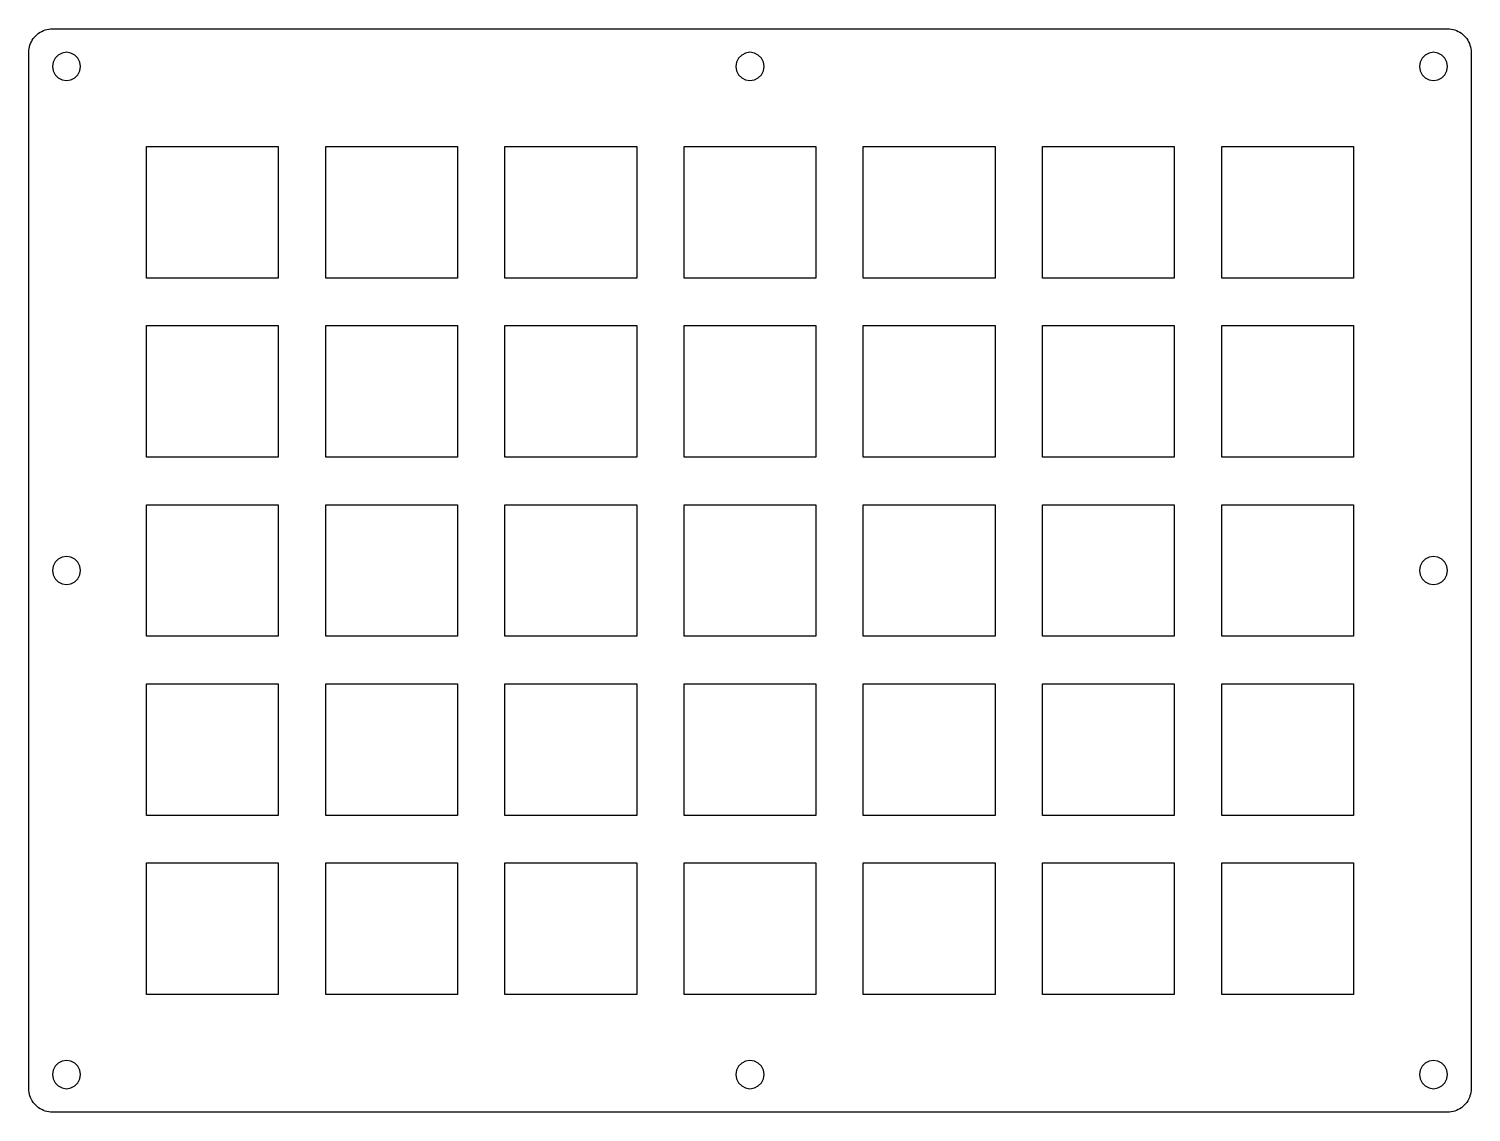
# Model space of a CAD drawing. Extents: x 0 to 153, y 0 to 116.
import ezdxf

# ---------------------------------------------------------------- set-up
doc = ezdxf.new("R2010")
doc.units = 0
doc.layers.get('0').update_dxf_attribs({"linetype": 'CONTINUOUS'})

msp = doc.modelspace()

# ---------------------------------------------------------------- linework, layer by layer
at = {"color": 0}
for p, q in [((0.826823, 114.884), (0.971518, 115.018)), ((0.971518, 115.018), (1.12586, 115.139)), ((1.12586, 115.139), (1.28846, 115.248)), ((1.28846, 115.248), (1.46072, 115.343)), ((1.46072, 115.343), (1.63849, 115.426)), ((1.63849, 115.426), (1.82315, 115.493)), ((1.82315, 115.493), (2.01194, 115.547)), ((2.01194, 115.547), (2.20348, 115.586)), ((2.20348, 115.586), (2.39916, 115.609)), ((2.39916, 115.609), (2.59485, 115.616)), ((2.59485, 115.616), (150.946, 115.616)), ((150.946, 115.616), (151.142, 115.609)), ((151.142, 115.609), (151.337, 115.586)), ((151.337, 115.586), (151.529, 115.547)), ((151.529, 115.547), (151.718, 115.493)), ((151.718, 115.493), (151.903, 115.426)), ((151.903, 115.426), (152.08, 115.343)), ((152.08, 115.343), (152.253, 115.248)), ((152.253, 115.248), (152.415, 115.139)), ((152.415, 115.139), (152.569, 115.018)), ((152.569, 115.018), (152.713, 114.884)), ((0.101975, 113.312), (0.125402, 113.508)), ((0.125402, 113.508), (0.163987, 113.699)), ((0.163987, 113.699), (0.21773, 113.888)), ((0.21773, 113.888), (0.285254, 114.072)), ((0.285254, 114.072), (0.367937, 114.25)), ((0.367937, 114.25), (0.463021, 114.423)), ((0.463021, 114.423), (0.571885, 114.585)), ((0.571885, 114.585), (0.693152, 114.74)), ((0.693152, 114.74), (0.826823, 114.884)), ((152.713, 114.884), (152.848, 114.74)), ((152.848, 114.74), (152.969, 114.585)), ((152.969, 114.585), (153.078, 114.423)), ((153.078, 114.423), (153.173, 114.25)), ((153.173, 114.25), (153.256, 114.072)), ((153.256, 114.072), (153.323, 113.888)), ((153.323, 113.888), (153.377, 113.699)), ((153.377, 113.699), (153.416, 113.508)), ((153.416, 113.508), (153.439, 113.312)), ((0.095085, 113.116), (0.101975, 113.312)), ((0.095085, 2.86494), (0.095085, 113.116)), ((2.66788, 112.08), (2.59485, 111.616)), ((2.88148, 112.498), (2.66788, 112.08)), ((3.21359, 112.83), (2.88148, 112.498)), ((3.63114, 113.043), (3.21359, 112.83)), ((4.09554, 113.116), (3.63114, 113.043)), ((4.55856, 113.043), (4.09554, 113.116)), ((4.97611, 112.83), (4.55856, 113.043)), ((5.30821, 112.498), (4.97611, 112.83)), ((5.52178, 112.08), (5.30821, 112.498)), ((5.59484, 111.616), (5.52178, 112.08)), ((75.3428, 112.08), (75.2697, 111.616)), ((75.5565, 112.498), (75.3428, 112.08)), ((75.8885, 112.83), (75.5565, 112.498)), ((76.3062, 113.043), (75.8885, 112.83)), ((76.7704, 113.116), (76.3062, 113.043)), ((77.2351, 113.043), (76.7704, 113.116)), ((77.6524, 112.83), (77.2351, 113.043)), ((77.9847, 112.498), (77.6524, 112.83)), ((78.1981, 112.08), (77.9847, 112.498)), ((78.2697, 111.616), (78.1981, 112.08)), ((148.019, 112.08), (147.946, 111.616)), ((148.233, 112.498), (148.019, 112.08)), ((148.565, 112.83), (148.233, 112.498)), ((148.983, 113.043), (148.565, 112.83)), ((149.447, 113.116), (148.983, 113.043)), ((149.91, 113.043), (149.447, 113.116)), ((150.327, 112.83), (149.91, 113.043)), ((150.659, 112.498), (150.327, 112.83)), ((150.873, 112.08), (150.659, 112.498)), ((150.946, 111.616), (150.873, 112.08)), ((153.439, 113.312), (153.446, 113.116)), ((153.446, 113.116), (153.446, 2.86494)), ((2.59485, 111.616), (2.66788, 111.153)), ((2.66788, 111.153), (2.88148, 110.735)), ((2.88148, 110.735), (3.21359, 110.403)), ((4.97611, 110.403), (5.30821, 110.735)), ((5.30821, 110.735), (5.52178, 111.153)), ((5.52178, 111.153), (5.59484, 111.616)), ((75.2697, 111.616), (75.3428, 111.153)), ((75.3428, 111.153), (75.5565, 110.735)), ((75.5565, 110.735), (75.8885, 110.403)), ((77.6524, 110.403), (77.9847, 110.735)), ((77.9847, 110.735), (78.1981, 111.153)), ((78.1981, 111.153), (78.2697, 111.616)), ((147.946, 111.616), (148.019, 111.153)), ((148.019, 111.153), (148.233, 110.735)), ((148.233, 110.735), (148.565, 110.403)), ((150.327, 110.403), (150.659, 110.735)), ((150.659, 110.735), (150.873, 111.153)), ((150.873, 111.153), (150.946, 111.616)), ((3.21359, 110.403), (3.63114, 110.189)), ((3.63114, 110.189), (4.09554, 110.116)), ((4.09554, 110.116), (4.55856, 110.189)), ((4.55856, 110.189), (4.97611, 110.403)), ((75.8885, 110.403), (76.3062, 110.189)), ((76.3062, 110.189), (76.7704, 110.116)), ((76.7704, 110.116), (77.2351, 110.189)), ((77.2351, 110.189), (77.6524, 110.403)), ((148.565, 110.403), (148.983, 110.189)), ((148.983, 110.189), (149.447, 110.116)), ((149.447, 110.116), (149.91, 110.189)), ((149.91, 110.189), (150.327, 110.403)), ((12.6201, 103.091), (26.6209, 103.091)), ((12.6201, 89.0901), (12.6201, 103.091)), ((26.6209, 103.091), (26.6209, 89.0901)), ((31.6701, 103.091), (45.671, 103.091)), ((31.6701, 89.0901), (31.6701, 103.091)), ((45.671, 103.091), (45.671, 89.0901)), ((50.7199, 103.091), (64.721, 103.091)), ((50.7199, 89.0901), (50.7199, 103.091)), ((64.721, 103.091), (64.721, 89.0901)), ((69.7699, 103.091), (83.771, 103.091)), ((69.7699, 89.0901), (69.7699, 103.091)), ((83.771, 103.091), (83.771, 89.0901)), ((88.8199, 103.091), (102.821, 103.091)), ((88.8199, 89.0901), (88.8199, 103.091)), ((102.821, 103.091), (102.821, 89.0901)), ((107.87, 103.091), (121.87, 103.091)), ((107.87, 89.0901), (107.87, 103.091)), ((121.87, 103.091), (121.87, 89.0901)), ((126.92, 103.091), (140.921, 103.091)), ((126.92, 89.0901), (126.92, 103.091)), ((140.921, 103.091), (140.921, 89.0901)), ((26.6209, 89.0901), (12.6201, 89.0901)), ((45.671, 89.0901), (31.6701, 89.0901)), ((64.721, 89.0901), (50.7199, 89.0901)), ((83.771, 89.0901), (69.7699, 89.0901)), ((102.821, 89.0901), (88.8199, 89.0901)), ((121.87, 89.0901), (107.87, 89.0901)), ((140.921, 89.0901), (126.92, 89.0901)), ((12.6201, 84.0412), (26.6209, 84.0412)), ((12.6201, 70.0401), (12.6201, 84.0412)), ((26.6209, 84.0412), (26.6209, 70.0401)), ((31.6701, 84.0412), (45.671, 84.0412)), ((31.6701, 70.0401), (31.6701, 84.0412)), ((45.671, 84.0412), (45.671, 70.0401)), ((50.7199, 84.0412), (64.721, 84.0412)), ((50.7199, 70.0401), (50.7199, 84.0412)), ((64.721, 84.0412), (64.721, 70.0401)), ((69.7699, 84.0412), (83.771, 84.0412)), ((69.7699, 70.0401), (69.7699, 84.0412)), ((83.771, 84.0412), (83.771, 70.0401)), ((88.8199, 84.0412), (102.821, 84.0412)), ((88.8199, 70.0401), (88.8199, 84.0412)), ((102.821, 84.0412), (102.821, 70.0401)), ((107.87, 84.0412), (121.87, 84.0412)), ((107.87, 70.0401), (107.87, 84.0412)), ((121.87, 84.0412), (121.87, 70.0401)), ((126.92, 84.0412), (140.921, 84.0412)), ((126.92, 70.0401), (126.92, 84.0412)), ((140.921, 84.0412), (140.921, 70.0401)), ((26.6209, 70.0401), (12.6201, 70.0401)), ((45.671, 70.0401), (31.6701, 70.0401)), ((64.721, 70.0401), (50.7199, 70.0401)), ((83.771, 70.0401), (69.7699, 70.0401)), ((102.821, 70.0401), (88.8199, 70.0401)), ((121.87, 70.0401), (107.87, 70.0401)), ((140.921, 70.0401), (126.92, 70.0401)), ((12.6201, 64.9912), (26.6209, 64.9912)), ((12.6201, 50.9901), (12.6201, 64.9912)), ((26.6209, 64.9912), (26.6209, 50.9901)), ((31.6701, 64.9912), (45.671, 64.9912)), ((31.6701, 50.9901), (31.6701, 64.9912)), ((45.671, 64.9912), (45.671, 50.9901)), ((50.7199, 64.9912), (64.721, 64.9912)), ((50.7199, 50.9901), (50.7199, 64.9912)), ((64.721, 64.9912), (64.721, 50.9901)), ((69.7699, 64.9912), (83.771, 64.9912)), ((69.7699, 50.9901), (69.7699, 64.9912)), ((83.771, 64.9912), (83.771, 50.9901)), ((88.8199, 64.9912), (102.821, 64.9912)), ((88.8199, 50.9901), (88.8199, 64.9912)), ((102.821, 64.9912), (102.821, 50.9901)), ((107.87, 64.9912), (121.87, 64.9912)), ((107.87, 50.9901), (107.87, 64.9912)), ((121.87, 64.9912), (121.87, 50.9901)), ((126.92, 64.9912), (140.921, 64.9912)), ((126.92, 50.9901), (126.92, 64.9912)), ((140.921, 64.9912), (140.921, 50.9901)), ((2.66788, 58.4549), (2.59485, 57.9907)), ((2.88148, 58.8726), (2.66788, 58.4549)), ((3.21359, 59.2046), (2.88148, 58.8726)), ((3.63114, 59.4184), (3.21359, 59.2046)), ((4.09554, 59.4914), (3.63114, 59.4184)), ((4.55856, 59.4184), (4.09554, 59.4914)), ((4.97611, 59.2046), (4.55856, 59.4184)), ((5.30821, 58.8726), (4.97611, 59.2046)), ((5.52178, 58.4549), (5.30821, 58.8726)), ((5.59484, 57.9907), (5.52178, 58.4549)), ((148.019, 58.4549), (147.946, 57.9907)), ((148.233, 58.8726), (148.019, 58.4549)), ((148.565, 59.2046), (148.233, 58.8726)), ((148.983, 59.4184), (148.565, 59.2046)), ((149.447, 59.4914), (148.983, 59.4184)), ((149.91, 59.4184), (149.447, 59.4914)), ((150.327, 59.2046), (149.91, 59.4184)), ((150.659, 58.8726), (150.327, 59.2046)), ((150.873, 58.4549), (150.659, 58.8726)), ((150.946, 57.9907), (150.873, 58.4549)), ((2.59485, 57.9907), (2.66788, 57.5261)), ((2.66788, 57.5261), (2.88148, 57.1087)), ((2.88148, 57.1087), (3.21359, 56.7764)), ((3.21359, 56.7764), (3.63114, 56.563)), ((4.55856, 56.563), (4.97611, 56.7764)), ((4.97611, 56.7764), (5.30821, 57.1087)), ((5.30821, 57.1087), (5.52178, 57.5261)), ((5.52178, 57.5261), (5.59484, 57.9907)), ((147.946, 57.9907), (148.019, 57.5261)), ((148.019, 57.5261), (148.233, 57.1087)), ((148.233, 57.1087), (148.565, 56.7764)), ((148.565, 56.7764), (148.983, 56.563)), ((149.91, 56.563), (150.327, 56.7764)), ((150.327, 56.7764), (150.659, 57.1087)), ((150.659, 57.1087), (150.873, 57.5261)), ((150.873, 57.5261), (150.946, 57.9907)), ((3.63114, 56.563), (4.09554, 56.4914)), ((4.09554, 56.4914), (4.55856, 56.563)), ((148.983, 56.563), (149.447, 56.4914)), ((149.447, 56.4914), (149.91, 56.563)), ((26.6209, 50.9901), (12.6201, 50.9901)), ((45.671, 50.9901), (31.6701, 50.9901)), ((64.721, 50.9901), (50.7199, 50.9901)), ((83.771, 50.9901), (69.7699, 50.9901)), ((102.821, 50.9901), (88.8199, 50.9901)), ((121.87, 50.9901), (107.87, 50.9901)), ((140.921, 50.9901), (126.92, 50.9901)), ((12.6201, 45.9412), (26.6209, 45.9412)), ((12.6201, 31.9402), (12.6201, 45.9412)), ((26.6209, 45.9412), (26.6209, 31.9402)), ((31.6701, 45.9412), (45.671, 45.9412)), ((31.6701, 31.9402), (31.6701, 45.9412)), ((45.671, 45.9412), (45.671, 31.9402)), ((50.7199, 45.9412), (64.721, 45.9412)), ((50.7199, 31.9402), (50.7199, 45.9412)), ((64.721, 45.9412), (64.721, 31.9402)), ((69.7699, 45.9412), (83.771, 45.9412)), ((69.7699, 31.9402), (69.7699, 45.9412)), ((83.771, 45.9412), (83.771, 31.9402)), ((88.8199, 45.9412), (102.821, 45.9412)), ((88.8199, 31.9402), (88.8199, 45.9412)), ((102.821, 45.9412), (102.821, 31.9402)), ((107.87, 45.9412), (121.87, 45.9412)), ((107.87, 31.9402), (107.87, 45.9412)), ((121.87, 45.9412), (121.87, 31.9402)), ((126.92, 45.9412), (140.921, 45.9412)), ((126.92, 31.9402), (126.92, 45.9412)), ((140.921, 45.9412), (140.921, 31.9402)), ((26.6209, 31.9402), (12.6201, 31.9402)), ((45.671, 31.9402), (31.6701, 31.9402)), ((64.721, 31.9402), (50.7199, 31.9402)), ((83.771, 31.9402), (69.7699, 31.9402)), ((102.821, 31.9402), (88.8199, 31.9402)), ((121.87, 31.9402), (107.87, 31.9402)), ((140.921, 31.9402), (126.92, 31.9402)), ((12.6201, 26.8911), (26.6209, 26.8911)), ((12.6201, 12.8902), (12.6201, 26.8911)), ((26.6209, 26.8911), (26.6209, 12.8902)), ((31.6701, 26.8911), (45.671, 26.8911)), ((31.6701, 12.8902), (31.6701, 26.8911)), ((45.671, 26.8911), (45.671, 12.8902)), ((50.7199, 26.8911), (64.721, 26.8911)), ((50.7199, 12.8902), (50.7199, 26.8911)), ((64.721, 26.8911), (64.721, 12.8902)), ((69.7699, 26.8911), (83.771, 26.8911)), ((69.7699, 12.8902), (69.7699, 26.8911)), ((83.771, 26.8911), (83.771, 12.8902)), ((88.8199, 26.8911), (102.821, 26.8911)), ((88.8199, 12.8902), (88.8199, 26.8911)), ((102.821, 26.8911), (102.821, 12.8902)), ((107.87, 26.8911), (121.87, 26.8911)), ((107.87, 12.8902), (107.87, 26.8911)), ((121.87, 26.8911), (121.87, 12.8902)), ((126.92, 26.8911), (140.921, 26.8911)), ((126.92, 12.8902), (126.92, 26.8911)), ((140.921, 26.8911), (140.921, 12.8902)), ((26.6209, 12.8902), (12.6201, 12.8902)), ((45.671, 12.8902), (31.6701, 12.8902)), ((64.721, 12.8902), (50.7199, 12.8902)), ((83.771, 12.8902), (69.7699, 12.8902)), ((102.821, 12.8902), (88.8199, 12.8902)), ((121.87, 12.8902), (107.87, 12.8902)), ((140.921, 12.8902), (126.92, 12.8902)), ((2.66788, 4.82865), (2.59485, 4.36563)), ((2.88148, 5.24619), (2.66788, 4.82865)), ((3.21359, 5.5783), (2.88148, 5.24619)), ((3.63114, 5.79191), (3.21359, 5.5783)), ((4.09554, 5.86631), (3.63114, 5.79191)), ((4.55856, 5.79191), (4.09554, 5.86631)), ((4.97611, 5.5783), (4.55856, 5.79191)), ((5.30821, 5.24619), (4.97611, 5.5783)), ((5.52178, 4.82865), (5.30821, 5.24619)), ((5.59484, 4.36563), (5.52178, 4.82865)), ((75.3428, 4.82865), (75.2697, 4.36563)), ((75.5565, 5.24619), (75.3428, 4.82865)), ((75.8885, 5.5783), (75.5565, 5.24619)), ((76.3062, 5.79191), (75.8885, 5.5783)), ((76.7704, 5.86631), (76.3062, 5.79191)), ((77.2351, 5.79191), (76.7704, 5.86631)), ((77.6524, 5.5783), (77.2351, 5.79191)), ((77.9847, 5.24619), (77.6524, 5.5783)), ((78.1981, 4.82865), (77.9847, 5.24619)), ((78.2697, 4.36563), (78.1981, 4.82865)), ((148.019, 4.82865), (147.946, 4.36563)), ((148.233, 5.24619), (148.019, 4.82865)), ((148.565, 5.5783), (148.233, 5.24619)), ((148.983, 5.79191), (148.565, 5.5783)), ((149.447, 5.86631), (148.983, 5.79191)), ((149.91, 5.79191), (149.447, 5.86631)), ((150.327, 5.5783), (149.91, 5.79191)), ((150.659, 5.24619), (150.327, 5.5783)), ((150.873, 4.82865), (150.659, 5.24619)), ((150.946, 4.36563), (150.873, 4.82865)), ((2.59485, 4.36563), (2.66788, 3.90123)), ((2.66788, 3.90123), (2.88148, 3.48368)), ((2.88148, 3.48368), (3.21359, 3.15157)), ((3.21359, 3.15157), (3.63114, 2.93798)), ((4.55856, 2.93798), (4.97611, 3.15157)), ((4.97611, 3.15157), (5.30821, 3.48368)), ((5.30821, 3.48368), (5.52178, 3.90123)), ((5.52178, 3.90123), (5.59484, 4.36563)), ((75.2697, 4.36563), (75.3428, 3.90123)), ((75.3428, 3.90123), (75.5565, 3.48368)), ((75.5565, 3.48368), (75.8885, 3.15157)), ((75.8885, 3.15157), (76.3062, 2.93798)), ((77.2351, 2.93798), (77.6524, 3.15157)), ((77.6524, 3.15157), (77.9847, 3.48368)), ((77.9847, 3.48368), (78.1981, 3.90123)), ((78.1981, 3.90123), (78.2697, 4.36563)), ((147.946, 4.36563), (148.019, 3.90123)), ((148.019, 3.90123), (148.233, 3.48368)), ((148.233, 3.48368), (148.565, 3.15157)), ((148.565, 3.15157), (148.983, 2.93798)), ((149.91, 2.93798), (150.327, 3.15157)), ((150.327, 3.15157), (150.659, 3.48368)), ((150.659, 3.48368), (150.873, 3.90123)), ((150.873, 3.90123), (150.946, 4.36563)), ((0.101975, 2.66926), (0.095085, 2.86494)), ((0.125402, 2.47358), (0.101975, 2.66926)), ((0.163987, 2.28203), (0.125402, 2.47358)), ((0.21773, 2.09324), (0.163987, 2.28203)), ((0.285254, 1.90858), (0.21773, 2.09324)), ((0.367937, 1.73082), (0.285254, 1.90858)), ((0.463021, 1.55856), (0.367937, 1.73082)), ((0.571885, 1.39595), (0.463021, 1.55856)), ((3.63114, 2.93798), (4.09554, 2.86494)), ((4.09554, 2.86494), (4.55856, 2.93798)), ((76.3062, 2.93798), (76.7704, 2.86494)), ((76.7704, 2.86494), (77.2351, 2.93798)), ((148.983, 2.93798), (149.447, 2.86494)), ((149.447, 2.86494), (149.91, 2.93798)), ((153.078, 1.55856), (152.969, 1.39595)), ((153.173, 1.73082), (153.078, 1.55856)), ((153.256, 1.90858), (153.173, 1.73082)), ((153.323, 2.09324), (153.256, 1.90858)), ((153.377, 2.28203), (153.323, 2.09324)), ((153.416, 2.47358), (153.377, 2.28203)), ((153.439, 2.66926), (153.416, 2.47358)), ((153.446, 2.86494), (153.439, 2.66926)), ((0.693152, 1.24161), (0.571885, 1.39595)), ((0.826823, 1.0983), (0.693152, 1.24161)), ((0.971518, 0.963249), (0.826823, 1.0983)), ((1.12586, 0.841982), (0.971518, 0.963249)), ((1.28846, 0.733118), (1.12586, 0.841982)), ((1.46072, 0.63803), (1.28846, 0.733118)), ((1.63849, 0.55535), (1.46072, 0.63803)), ((1.82315, 0.487825), (1.63849, 0.55535)), ((2.01194, 0.434082), (1.82315, 0.487825)), ((2.20348, 0.395496), (2.01194, 0.434082)), ((2.39916, 0.372071), (2.20348, 0.395496)), ((2.59485, 0.365181), (2.39916, 0.372071)), ((150.946, 0.365181), (2.59485, 0.365181)), ((151.142, 0.372071), (150.946, 0.365181)), ((151.337, 0.395496), (151.142, 0.372071)), ((151.529, 0.434082), (151.337, 0.395496)), ((151.718, 0.487825), (151.529, 0.434082)), ((151.903, 0.55535), (151.718, 0.487825)), ((152.08, 0.63803), (151.903, 0.55535)), ((152.253, 0.733118), (152.08, 0.63803)), ((152.415, 0.841982), (152.253, 0.733118)), ((152.569, 0.963249), (152.415, 0.841982)), ((152.713, 1.0983), (152.569, 0.963249)), ((152.848, 1.24161), (152.713, 1.0983)), ((152.969, 1.39595), (152.848, 1.24161))]:
    msp.add_line(p, q, dxfattribs=at)

doc.saveas('drawing.dxf')
